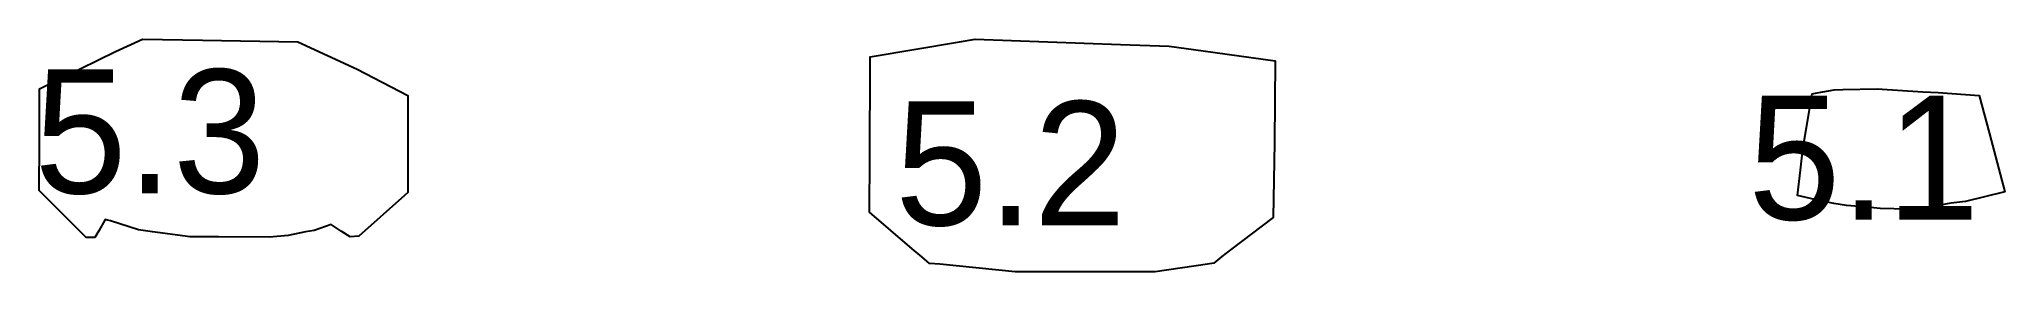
# Model space of a CAD drawing. Extents: x 61.3 to 140.3, y 27.4 to 36.8.
import ezdxf

# ---------------------------------------------------------------- set-up
doc = ezdxf.new("R2010")
doc.units = 0
doc.layers.get('0').update_dxf_attribs({"color": 255, "linetype": 'CONTINUOUS'})

msp = doc.modelspace()

# ---------------------------------------------------------------- linework, layer by layer
at = {"color": 1}
for points in [[(65.2824, 29.1278), (64.153, 29.4852), (64.0362, 29.516), (63.9368, 29.5457), (63.6815, 29.0901), (63.5156, 28.8168), (63.3117, 28.8201), (63.1747, 28.8208), (62.5557, 29.4339), (61.2901, 30.7167), (61.2971, 32.6944), (61.2971, 34.8071), (62.2249, 35.2688), (64.3571, 36.3134), (65.4423, 36.8136), (67.8569, 36.7714), (71.6832, 36.7039), (74.0706, 35.6002), (76.1028, 34.549), (76.1101, 31.0502), (76.1109, 30.6311), (75.9688, 30.5078), (74.1338, 28.877), (73.7827, 28.843), (73.4295, 29.0679), (73.0228, 29.3474), (72.3381, 29.1003), (71.9912, 29.0448), (71.2943, 28.8979), (70.5414, 28.8355), (68.4958, 28.8438), (67.8905, 28.8427), (67.3561, 28.8418), (65.846, 29.0421)], [(96.7623, 28.034), (96.3755, 28.3666), (94.668, 29.8351), (94.6827, 32.0983), (94.6947, 35.7931), (94.6955, 35.9843), (94.6957, 36.0973), (98.2754, 36.7058), (98.9149, 36.8125), (104.748, 36.6012), (106.705, 36.5292), (108.071, 36.3414), (110.977, 35.9462), (110.938, 32.6508), (110.896, 29.6306), (109.18, 28.3145), (108.829, 28.0477), (108.504, 27.7841), (108.248, 27.7374), (106.146, 27.4349), (103.984, 27.4346), (100.525, 27.4341), (97.4846, 27.7395), (97.0711, 27.7715)], [(135.289, 29.9861), (134.782, 30.044), (133.944, 30.109), (133.434, 30.1825), (132.672, 30.347), (131.963, 30.5171), (132.091, 31.5334), (132.184, 32.3756), (132.33, 33.2594), (132.556, 34.6109), (132.762, 34.65), (133.449, 34.7667), (133.79, 34.7879), (135.17, 34.8083), (137.01, 34.689), (137.627, 34.6675), (139.271, 34.5451), (139.681, 32.9956), (140.298, 30.6639), (138.726, 30.2629), (138.138, 30.1971), (137.071, 30.0044), (136.398, 29.9584)]]:
    msp.add_lwpolyline(points, close=True, dxfattribs=at)

# ---------------------------------------------------------------- texts
for s, p in [('5.3', (61.0882, 30.5972)), ('5.2', (95.6881, 29.3104)), ('5.1', (129.983, 29.5394))]:
    msp.add_text(s, height=5).set_placement(p)

doc.saveas('drawing.dxf')
